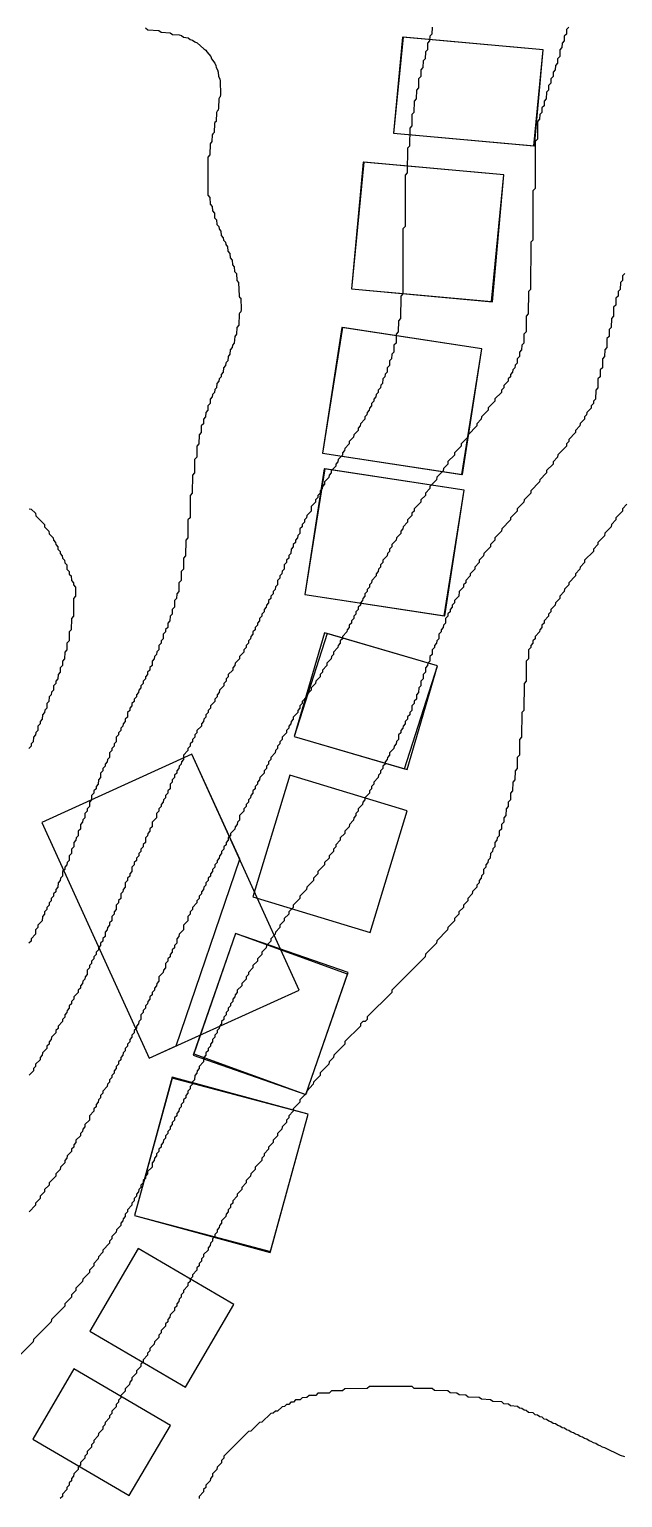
# Model space of a CAD drawing. Header units: millimetres. Extents: x 0 to 600000, y 0 to 540000.
# Drawn here: x 100917 to 167121, y 195234 to 359148 of the extents above; entities that cross this region are included whole.
import ezdxf

# ---------------------------------------------------------------- set-up
doc = ezdxf.new("R2010")
doc.units = ezdxf.units.MM
for name, color, linetype in [('BLDG_BOX_RASTER', 1, 'Continuous'), ('BLDG_FOOTPRINT_RASTER', 12, 'Continuous'), ('CONTOUR_51', 3, 'Continuous'), ('CONTOUR_52', 60, 'Continuous'), ('CONTOUR_53', 50, 'Continuous'), ('CONTOUR_54', 40, 'Continuous'), ('CONTOUR_55', 40, 'Continuous'), ('CONTOUR_56', 30, 'Continuous'), ('CONTOUR_57', 30, 'Continuous')]:
    doc.layers.add(name, color=color, linetype=linetype)

msp = doc.modelspace()

# ---------------------------------------------------------------- linework, layer by layer
at = {"layer": 'BLDG_BOX_RASTER'}
for points in [[(158250, 356859, 53862), (142546, 358295, 52872), (141565, 347574, 52911), (157269, 346138, 53991), (158250, 356859, 53862)], [(136857, 330180, 52727), (152584, 328741, 53743), (153879, 342892, 53750), (138151, 344331, 52759), (136857, 330180, 52727)], [(133640, 311818, 52875), (149254, 309443, 54209), (151391, 323491, 53745), (135777, 325866, 52703), (133640, 311818, 52875)], [(131675, 296048, 53356), (147288, 293673, 54970), (149425, 307721, 54335), (133812, 310096, 52940), (131675, 296048, 53356)], [(130461, 280216, 54085), (143063, 276523, 55181), (146451, 288086, 55085), (133849, 291778, 53782), (130461, 280216, 54085)], [(102302, 270607, 51494), (114268, 244282, 54333), (131023, 251899, 55409), (119057, 278223, 53065), (102302, 270607, 51494)], [(129974, 275891, 54235), (125847, 262291, 54544), (138955, 258313, 55587), (143082, 271913, 55331), (129974, 275891, 54235)], [(123915, 258212, 54591), (119196, 244615, 54852), (131776, 240248, 55999), (136496, 253846, 55643), (123915, 258212, 54591)], [(127790, 222598, 56242), (132013, 238034, 56041), (116869, 242177, 54727), (112646, 226742, 55083), (127790, 222598, 56242)], [(113054, 223049, 55315), (107646, 213819, 55373), (118322, 207563, 56365), (123731, 216794, 56271), (113054, 223049, 55315)], [(116651, 203296, 56448), (105882, 209606, 55471), (101293, 201773, 55545), (112062, 195464, 56471), (116651, 203296, 56448)]]:
    msp.add_polyline3d(points, close=True, dxfattribs=at)
at = {"layer": 'BLDG_FOOTPRINT_RASTER'}
for points in [[(158250, 356859, 53862), (142613, 358289, 52875), (141565, 347574, 52911), (157202, 346144, 53985), (158250, 356859, 53862)], [(153879, 342892, 53750), (138242, 344323, 52764), (136857, 330180, 52727), (152493, 328750, 53737), (153879, 342892, 53750)], [(151391, 323491, 53745), (135868, 325852, 52708), (133640, 311818, 52875), (149163, 309456, 54200), (151391, 323491, 53745)], [(149425, 307721, 54335), (133902, 310083, 52946), (131675, 296048, 53356), (147198, 293687, 54960), (149425, 307721, 54335)], [(146451, 288086, 55085), (134141, 291693, 53814), (130461, 280216, 54085), (142771, 276609, 55158), (146451, 288086, 55085)], [(124388, 266494, 54201), (119057, 278223, 53065), (102302, 270607, 51494), (114268, 244282, 54333), (117308, 245664, 54590), (124388, 266494, 54201)], [(143082, 271913, 55331), (129973, 275889, 54235), (125847, 262291, 54544), (138955, 258316, 55586), (143082, 271913, 55331)], [(136436, 253673, 55647), (123915, 258212, 54591), (119256, 244788, 54850), (131776, 240248, 55999), (136436, 253673, 55647)], [(132013, 238034, 56041), (116836, 242056, 54730), (112646, 226742, 55083), (127823, 222720, 56240), (132013, 238034, 56041)], [(113054, 223049, 55315), (107646, 213819, 55373), (118322, 207563, 56365), (123731, 216794, 56271), (113054, 223049, 55315)], [(105882, 209606, 55471), (101293, 201773, 55545), (112062, 195464, 56471), (116651, 203296, 56448), (105882, 209606, 55471)]]:
    msp.add_polyline3d(points, close=True, dxfattribs=at)
at = {"layer": 'CONTOUR_51'}
msp.add_polyline3d([(100875, 305604, 51000), (101125, 305587, 51000), (101586, 305125, 51000), (101625, 304848, 51000), (102588, 303875, 51000), (102604, 303625, 51000), (103089, 303125, 51000), (103125, 302846, 51000), (103588, 302375, 51000), (103603, 302125, 51000), (103841, 301875, 51000), (103854, 301625, 51000), (104091, 301375, 51000), (104104, 301125, 51000), (104341, 300875, 51000), (104354, 300625, 51000), (104591, 300375, 51000), (104604, 300125, 51000), (104840, 299875, 51000), (104875, 299587, 51000), (105087, 299375, 51000), (105106, 298875, 51000), (105340, 298625, 51000), (105375, 298335, 51000), (105585, 298125, 51000), (105604, 297625, 51000), (105835, 297375, 51000), (105848, 297125, 51000), (106073, 296875, 51000), (106079, 295875, 51000), (105856, 295625, 51000), (105840, 293625, 51000), (105609, 293375, 51000), (105593, 292125, 51000), (105360, 291875, 51000), (105345, 290875, 51000), (105111, 290625, 51000), (105097, 289875, 51000), (104861, 289625, 51000), (104847, 288875, 51000), (104611, 288625, 51000), (104599, 288125, 51000), (104362, 287875, 51000), (104350, 287375, 51000), (104112, 287125, 51000), (104100, 286625, 51000), (103875, 286400, 51000), (103853, 286125, 51000), (103613, 285875, 51000), (103602, 285375, 51000), (103375, 285148, 51000), (103354, 284875, 51000), (103114, 284625, 51000), (103103, 284125, 51000), (102863, 283875, 51000), (102852, 283375, 51000), (102625, 283148, 51000), (102605, 282875, 51000), (102364, 282625, 51000), (102353, 282125, 51000), (102125, 281897, 51000), (102105, 281625, 51000), (101864, 281375, 51000), (101853, 280875, 51000), (101625, 280647, 51000), (101606, 280375, 51000), (101364, 280125, 51000), (101354, 279625, 51000), (101125, 279396, 51000), (101106, 279125, 51000), (100864, 278875, 51000)], dxfattribs=at)
at = {"layer": 'CONTOUR_52'}
msp.add_polyline3d([(113875, 359316, 52000), (114125, 359093, 52000), (115375, 359035, 52000), (115625, 358829, 52000), (116625, 358759, 52000), (116875, 358565, 52000), (117625, 358519, 52000), (117875, 358467, 52000), (118125, 358288, 52000), (118625, 358194, 52000), (118875, 358014, 52000), (119125, 357941, 52000), (119375, 357753, 52000), (119625, 357662, 52000), (120375, 356981, 52000), (120625, 356833, 52000), (120728, 356625, 52000), (121150, 356125, 52000), (121244, 355875, 52000), (121622, 355375, 52000), (121715, 355125, 52000), (121755, 354875, 52000), (121902, 354625, 52000), (121974, 354375, 52000), (122021, 353875, 52000), (122164, 353625, 52000), (122224, 353375, 52000), (122247, 351875, 52000), (122203, 351625, 52000), (122125, 351547, 52000), (122049, 351375, 52000), (122025, 350375, 52000), (121988, 350125, 52000), (121875, 350012, 52000), (121813, 349875, 52000), (121759, 348875, 52000), (121625, 348741, 52000), (121571, 348625, 52000), (121523, 347625, 52000), (121375, 347477, 52000), (121327, 347375, 52000), (121287, 346625, 52000), (121084, 346375, 52000), (121047, 345125, 52000), (120840, 344875, 52000), (120846, 340625, 52000), (121064, 340375, 52000), (121094, 339625, 52000), (121314, 339375, 52000), (121341, 338875, 52000), (121560, 338625, 52000), (121590, 338125, 52000), (121809, 337875, 52000), (121840, 337375, 52000), (122061, 337125, 52000), (122084, 336875, 52000), (122125, 336801, 52000), (122301, 336625, 52000), (122337, 336125, 52000), (122557, 335875, 52000), (122581, 335625, 52000), (122800, 335375, 52000), (122827, 335125, 52000), (123040, 334875, 52000), (123081, 334375, 52000), (123291, 334125, 52000), (123330, 333625, 52000), (123539, 333375, 52000), (123579, 332875, 52000), (123785, 332625, 52000), (123826, 332125, 52000), (124028, 331875, 52000), (124076, 331125, 52000), (124272, 330875, 52000), (124326, 329375, 52000), (124375, 329267, 52000), (124517, 329125, 52000), (124546, 327875, 52000), (124518, 327625, 52000), (124375, 327482, 52000), (124326, 327375, 52000), (124277, 326125, 52000), (124079, 325875, 52000), (124035, 325125, 52000), (123831, 324875, 52000), (123785, 324125, 52000), (123576, 323875, 52000), (123551, 323625, 52000), (123335, 323375, 52000), (123301, 322875, 52000), (123086, 322625, 52000), (123051, 322125, 52000), (122875, 321949, 52000), (122834, 321875, 52000), (122812, 321625, 52000), (122590, 321375, 52000), (122558, 320875, 52000), (122337, 320625, 52000), (122316, 320375, 52000), (122091, 320125, 52000), (122071, 319875, 52000), (121845, 319625, 52000), (121817, 319125, 52000), (121625, 318933, 52000), (121574, 318625, 52000), (121346, 318375, 52000), (121329, 318125, 52000), (121100, 317875, 52000), (121078, 317375, 52000), (120850, 317125, 52000), (120830, 316625, 52000), (120602, 316375, 52000), (120582, 315875, 52000), (120353, 315625, 52000), (120335, 315125, 52000), (120105, 314875, 52000), (120086, 314125, 52000), (119856, 313875, 52000), (119837, 312875, 52000), (119607, 312625, 52000), (119588, 311375, 52000), (119358, 311125, 52000), (119340, 309625, 52000), (119109, 309375, 52000), (119092, 307375, 52000), (118860, 307125, 52000), (118844, 304625, 52000), (118611, 304375, 52000), (118596, 302375, 52000), (118362, 302125, 52000), (118347, 300375, 52000), (118112, 300125, 52000), (118098, 298875, 52000), (117862, 298625, 52000), (117849, 297625, 52000), (117613, 297375, 52000), (117599, 296375, 52000), (117362, 296125, 52000), (117352, 295625, 52000), (117113, 295375, 52000), (117101, 294625, 52000), (116863, 294375, 52000), (116853, 293875, 52000), (116613, 293625, 52000), (116603, 293125, 52000), (116364, 292875, 52000), (116353, 292375, 52000), (116125, 292147, 52000), (116106, 291875, 52000), (115865, 291625, 52000), (115855, 291125, 52000), (115625, 290895, 52000), (115607, 290625, 52000), (115365, 290375, 52000), (115355, 289875, 52000), (115125, 289645, 52000), (115107, 289375, 52000), (114864, 289125, 52000), (114858, 288875, 52000), (114616, 288625, 52000), (114606, 288125, 52000), (114375, 287894, 52000), (114358, 287625, 52000), (114115, 287375, 52000), (114108, 287125, 52000), (113865, 286875, 52000), (113859, 286625, 52000), (113615, 286375, 52000), (113609, 286125, 52000), (113365, 285875, 52000), (113360, 285625, 52000), (113116, 285375, 52000), (113110, 285125, 52000), (112866, 284875, 52000), (112860, 284625, 52000), (112616, 284375, 52000), (112610, 284125, 52000), (112366, 283875, 52000), (112361, 283625, 52000), (112116, 283375, 52000), (112111, 283125, 52000), (111867, 282875, 52000), (111859, 282375, 52000), (111625, 282141, 52000), (111610, 281875, 52000), (111366, 281625, 52000), (111361, 281375, 52000), (111116, 281125, 52000), (111111, 280875, 52000), (110867, 280625, 52000), (110862, 280375, 52000), (110618, 280125, 52000), (110610, 279625, 52000), (110375, 279390, 52000), (110361, 279125, 52000), (110117, 278875, 52000), (110112, 278625, 52000), (109868, 278375, 52000), (109860, 277875, 52000), (109625, 277640, 52000), (109611, 277375, 52000), (109367, 277125, 52000), (109362, 276875, 52000), (109117, 276625, 52000), (109112, 276375, 52000), (108868, 276125, 52000), (108861, 275625, 52000), (108617, 275375, 52000), (108610, 274875, 52000), (108375, 274640, 52000), (108361, 274375, 52000), (108117, 274125, 52000), (108112, 273875, 52000), (107868, 273625, 52000), (107861, 273125, 52000), (107617, 272875, 52000), (107610, 272375, 52000), (107375, 272140, 52000), (107362, 271875, 52000), (107118, 271625, 52000), (107111, 271125, 52000), (106875, 270889, 52000), (106862, 270625, 52000), (106618, 270375, 52000), (106611, 269875, 52000), (106367, 269625, 52000), (106360, 269125, 52000), (106125, 268890, 52000), (106112, 268625, 52000), (105868, 268375, 52000), (105861, 267875, 52000), (105617, 267625, 52000), (105610, 267125, 52000), (105367, 266875, 52000), (105359, 266375, 52000), (105125, 266141, 52000), (105111, 265875, 52000), (104867, 265625, 52000), (104862, 265375, 52000), (104617, 265125, 52000), (104610, 264625, 52000), (104375, 264390, 52000), (104361, 264125, 52000), (104117, 263875, 52000), (104109, 263375, 52000), (103875, 263141, 52000), (103860, 262875, 52000), (103616, 262625, 52000), (103611, 262375, 52000), (103366, 262125, 52000), (103361, 261875, 52000), (103116, 261625, 52000), (103111, 261375, 52000), (102866, 261125, 52000), (102861, 260875, 52000), (102616, 260625, 52000), (102611, 260375, 52000), (102367, 260125, 52000), (102358, 259625, 52000), (101867, 259125, 52000), (101861, 258875, 52000), (101617, 258625, 52000), (101607, 258125, 52000), (101116, 257625, 52000), (101111, 257375, 52000), (100866, 257125, 52000)], dxfattribs=at)
at = {"layer": 'CONTOUR_53'}
msp.add_polyline3d([(145855, 359375, 53000), (145833, 358625, 53000), (145604, 358375, 53000), (145586, 357875, 53000), (145355, 357625, 53000), (145335, 356875, 53000), (145105, 356625, 53000), (145086, 355875, 53000), (144856, 355625, 53000), (144836, 354875, 53000), (144606, 354625, 53000), (144588, 353875, 53000), (144357, 353625, 53000), (144337, 352625, 53000), (144107, 352375, 53000), (144088, 351375, 53000), (143858, 351125, 53000), (143838, 349875, 53000), (143608, 349625, 53000), (143589, 348375, 53000), (143358, 348125, 53000), (143339, 346125, 53000), (143108, 345875, 53000), (143089, 343125, 53000), (142859, 342875, 53000), (142848, 337375, 53000), (142839, 337125, 53000), (142609, 336875, 53000), (142597, 329875, 53000), (142586, 329625, 53000), (142357, 329375, 53000), (142335, 326875, 53000), (142106, 326625, 53000), (142085, 325375, 53000), (141856, 325125, 53000), (141835, 324125, 53000), (141605, 323875, 53000), (141585, 323125, 53000), (141354, 322875, 53000), (141337, 322375, 53000), (141105, 322125, 53000), (141087, 321625, 53000), (140855, 321375, 53000), (140836, 320875, 53000), (140625, 320664, 53000), (140591, 320375, 53000), (140356, 320125, 53000), (140337, 319625, 53000), (140125, 319413, 53000), (140090, 319125, 53000), (139854, 318875, 53000), (139842, 318625, 53000), (139605, 318375, 53000), (139592, 318125, 53000), (139355, 317875, 53000), (139343, 317625, 53000), (139105, 317375, 53000), (139093, 317125, 53000), (138856, 316875, 53000), (138843, 316625, 53000), (138605, 316375, 53000), (138593, 316125, 53000), (138355, 315875, 53000), (138341, 315625, 53000), (137857, 315125, 53000), (137846, 314875, 53000), (137606, 314625, 53000), (137593, 314375, 53000), (137125, 313900, 53000), (137095, 313625, 53000), (136609, 313125, 53000), (136597, 312875, 53000), (136110, 312375, 53000), (136100, 312125, 53000), (135859, 311875, 53000), (135847, 311625, 53000), (135360, 311125, 53000), (135351, 310875, 53000), (135109, 310625, 53000), (135099, 310375, 53000), (134611, 309875, 53000), (134602, 309625, 53000), (134360, 309375, 53000), (134350, 309125, 53000), (133862, 308625, 53000), (133853, 308375, 53000), (133611, 308125, 53000), (133603, 307875, 53000), (133361, 307625, 53000), (133353, 307375, 53000), (133111, 307125, 53000), (133103, 306875, 53000), (132861, 306625, 53000), (132852, 306375, 53000), (132364, 305875, 53000), (132350, 305375, 53000), (131863, 304875, 53000), (131855, 304625, 53000), (131613, 304375, 53000), (131606, 304125, 53000), (131363, 303875, 53000), (131356, 303625, 53000), (131114, 303375, 53000), (131103, 302875, 53000), (130875, 302647, 53000), (130855, 302375, 53000), (130613, 302125, 53000), (130606, 301875, 53000), (130363, 301625, 53000), (130357, 301375, 53000), (130115, 301125, 53000), (130104, 300625, 53000), (129875, 300396, 53000), (129856, 300125, 53000), (129614, 299875, 53000), (129607, 299625, 53000), (129365, 299375, 53000), (129355, 298875, 53000), (129125, 298645, 53000), (129106, 298375, 53000), (128864, 298125, 53000), (128858, 297875, 53000), (128615, 297625, 53000), (128605, 297125, 53000), (128375, 296895, 53000), (128357, 296625, 53000), (128114, 296375, 53000), (128107, 296125, 53000), (127864, 295875, 53000), (127858, 295625, 53000), (127614, 295375, 53000), (127608, 295125, 53000), (127365, 294875, 53000), (127358, 294625, 53000), (127115, 294375, 53000), (127108, 294125, 53000), (126865, 293875, 53000), (126859, 293625, 53000), (126615, 293375, 53000), (126609, 293125, 53000), (126365, 292875, 53000), (126359, 292625, 53000), (126115, 292375, 53000), (126109, 292125, 53000), (125865, 291875, 53000), (125859, 291625, 53000), (125615, 291375, 53000), (125609, 291125, 53000), (125365, 290875, 53000), (125359, 290625, 53000), (125115, 290375, 53000), (125109, 290125, 53000), (124865, 289875, 53000), (124858, 289625, 53000), (124375, 289138, 53000), (124359, 288875, 53000), (123867, 288375, 53000), (123861, 288125, 53000), (123616, 287875, 53000), (123610, 287625, 53000), (123117, 287125, 53000), (123112, 286875, 53000), (122867, 286625, 53000), (122861, 286375, 53000), (122616, 286125, 53000), (122610, 285875, 53000), (122117, 285375, 53000), (122112, 285125, 53000), (121867, 284875, 53000), (121862, 284625, 53000), (121617, 284375, 53000), (121611, 284125, 53000), (121118, 283625, 53000), (121113, 283375, 53000), (120867, 283125, 53000), (120862, 282875, 53000), (120617, 282625, 53000), (120612, 282375, 53000), (120367, 282125, 53000), (120362, 281875, 53000), (120117, 281625, 53000), (120111, 281375, 53000), (119618, 280875, 53000), (119613, 280625, 53000), (119368, 280375, 53000), (119363, 280125, 53000), (119117, 279875, 53000), (119113, 279625, 53000), (118867, 279375, 53000), (118863, 279125, 53000), (118617, 278875, 53000), (118612, 278625, 53000), (118119, 278125, 53000), (118112, 277625, 53000), (117875, 277388, 53000), (117863, 277125, 53000), (117617, 276875, 53000), (117613, 276625, 53000), (117368, 276375, 53000), (117363, 276125, 53000), (117118, 275875, 53000), (117113, 275625, 53000), (116868, 275375, 53000), (116864, 275125, 53000), (116618, 274875, 53000), (116612, 274375, 53000), (116375, 274138, 53000), (116363, 273875, 53000), (116117, 273625, 53000), (116113, 273375, 53000), (115868, 273125, 53000), (115863, 272875, 53000), (115618, 272625, 53000), (115613, 272375, 53000), (115368, 272125, 53000), (115364, 271875, 53000), (115118, 271625, 53000), (115111, 271125, 53000), (114619, 270625, 53000), (114612, 270125, 53000), (114375, 269888, 53000), (114363, 269625, 53000), (114118, 269375, 53000), (114114, 269125, 53000), (113869, 268875, 53000), (113862, 268375, 53000), (113625, 268138, 53000), (113613, 267875, 53000), (113368, 267625, 53000), (113363, 267375, 53000), (113118, 267125, 53000), (113114, 266875, 53000), (112868, 266625, 53000), (112864, 266375, 53000), (112618, 266125, 53000), (112614, 265875, 53000), (112369, 265625, 53000), (112363, 265125, 53000), (112125, 264887, 53000), (112114, 264625, 53000), (111868, 264375, 53000), (111864, 264125, 53000), (111619, 263875, 53000), (111613, 263375, 53000), (111375, 263137, 53000), (111364, 262875, 53000), (111119, 262625, 53000), (111113, 262125, 53000), (110875, 261887, 53000), (110864, 261625, 53000), (110619, 261375, 53000), (110613, 260875, 53000), (110375, 260637, 53000), (110364, 260375, 53000), (110119, 260125, 53000), (110112, 259625, 53000), (109875, 259388, 53000), (109863, 259125, 53000), (109618, 258875, 53000), (109614, 258625, 53000), (109369, 258375, 53000), (109362, 257875, 53000), (109125, 257638, 53000), (109113, 257375, 53000), (108868, 257125, 53000), (108863, 256875, 53000), (108618, 256625, 53000), (108613, 256375, 53000), (108368, 256125, 53000), (108363, 255875, 53000), (108118, 255625, 53000), (108114, 255375, 53000), (107868, 255125, 53000), (107864, 254875, 53000), (107618, 254625, 53000), (107614, 254375, 53000), (107369, 254125, 53000), (107362, 253625, 53000), (107125, 253388, 53000), (107113, 253125, 53000), (106867, 252875, 53000), (106863, 252625, 53000), (106617, 252375, 53000), (106612, 252125, 53000), (106367, 251875, 53000), (106362, 251625, 53000), (105868, 251125, 53000), (105863, 250875, 53000), (105618, 250625, 53000), (105613, 250375, 53000), (105368, 250125, 53000), (105363, 249875, 53000), (105117, 249625, 53000), (105113, 249375, 53000), (104867, 249125, 53000), (104862, 248875, 53000), (104617, 248625, 53000), (104611, 248375, 53000), (104125, 247886, 53000), (104113, 247625, 53000), (103867, 247375, 53000), (103861, 247125, 53000), (103368, 246625, 53000), (103363, 246375, 53000), (103117, 246125, 53000), (103112, 245875, 53000), (102867, 245625, 53000), (102861, 245375, 53000), (102367, 244875, 53000), (102362, 244625, 53000), (102117, 244375, 53000), (102111, 244125, 53000), (101617, 243625, 53000), (101612, 243375, 53000), (101367, 243125, 53000), (101361, 242875, 53000), (100875, 242386, 53000)], dxfattribs=at)
at = {"layer": 'CONTOUR_54'}
msp.add_polyline3d([(161104, 359375, 54000), (160863, 359125, 54000), (160853, 358625, 54000), (160613, 358375, 54000), (160603, 357875, 54000), (160363, 357625, 54000), (160353, 357125, 54000), (160114, 356875, 54000), (160101, 356125, 54000), (159862, 355875, 54000), (159852, 355375, 54000), (159613, 355125, 54000), (159602, 354625, 54000), (159363, 354375, 54000), (159352, 353875, 54000), (159113, 353625, 54000), (159103, 353125, 54000), (158863, 352875, 54000), (158853, 352375, 54000), (158614, 352125, 54000), (158602, 351375, 54000), (158363, 351125, 54000), (158353, 350625, 54000), (158114, 350375, 54000), (158104, 349875, 54000), (157864, 349625, 54000), (157856, 349125, 54000), (157616, 348875, 54000), (157603, 346875, 54000), (157365, 346625, 54000), (157350, 341375, 54000), (157114, 341125, 54000), (157099, 335625, 54000), (156863, 335375, 54000), (156847, 330125, 54000), (156612, 329875, 54000), (156596, 327375, 54000), (156361, 327125, 54000), (156344, 325375, 54000), (156110, 325125, 54000), (156092, 324125, 54000), (155859, 323875, 54000), (155845, 323375, 54000), (155609, 323125, 54000), (155595, 322625, 54000), (155359, 322375, 54000), (155343, 321875, 54000), (155125, 321657, 54000), (155096, 321375, 54000), (154858, 321125, 54000), (154847, 320875, 54000), (154608, 320625, 54000), (154597, 320375, 54000), (154357, 320125, 54000), (154346, 319875, 54000), (153859, 319375, 54000), (153849, 319125, 54000), (153608, 318875, 54000), (153596, 318625, 54000), (152875, 317895, 54000), (152850, 317625, 54000), (152125, 316893, 54000), (152101, 316625, 54000), (151362, 315875, 54000), (151353, 315625, 54000), (150862, 315125, 54000), (150852, 314875, 54000), (149875, 313891, 54000), (149855, 313625, 54000), (149114, 312875, 54000), (149105, 312625, 54000), (148375, 311890, 54000), (148356, 311625, 54000), (147625, 310889, 54000), (147607, 310625, 54000), (147114, 310125, 54000), (147106, 309875, 54000), (146375, 309139, 54000), (146357, 308875, 54000), (145615, 308125, 54000), (145608, 307875, 54000), (145115, 307375, 54000), (145108, 307125, 54000), (144615, 306625, 54000), (144608, 306375, 54000), (143866, 305625, 54000), (143860, 305375, 54000), (143615, 305125, 54000), (143608, 304875, 54000), (143125, 304389, 54000), (143108, 304125, 54000), (142616, 303625, 54000), (142610, 303375, 54000), (142365, 303125, 54000), (142358, 302875, 54000), (141875, 302388, 54000), (141859, 302125, 54000), (141366, 301625, 54000), (141360, 301375, 54000), (141116, 301125, 54000), (141110, 300875, 54000), (140865, 300625, 54000), (140858, 300375, 54000), (140366, 299875, 54000), (140360, 299625, 54000), (140116, 299375, 54000), (140110, 299125, 54000), (139865, 298875, 54000), (139859, 298625, 54000), (139615, 298375, 54000), (139608, 298125, 54000), (139116, 297625, 54000), (139111, 297375, 54000), (138866, 297125, 54000), (138860, 296875, 54000), (138616, 296625, 54000), (138610, 296375, 54000), (138366, 296125, 54000), (138360, 295875, 54000), (138116, 295625, 54000), (138110, 295375, 54000), (137866, 295125, 54000), (137860, 294875, 54000), (137616, 294625, 54000), (137610, 294375, 54000), (137366, 294125, 54000), (137360, 293875, 54000), (137116, 293625, 54000), (137110, 293375, 54000), (136865, 293125, 54000), (136860, 292875, 54000), (136615, 292625, 54000), (136609, 292375, 54000), (136365, 292125, 54000), (136358, 291875, 54000), (135866, 291375, 54000), (135860, 291125, 54000), (135616, 290875, 54000), (135610, 290625, 54000), (135365, 290375, 54000), (135358, 290125, 54000), (134866, 289625, 54000), (134860, 289375, 54000), (134615, 289125, 54000), (134609, 288875, 54000), (134116, 288375, 54000), (134110, 288125, 54000), (133616, 287625, 54000), (133611, 287375, 54000), (133366, 287125, 54000), (133359, 286875, 54000), (132875, 286387, 54000), (132860, 286125, 54000), (132366, 285625, 54000), (132360, 285375, 54000), (131867, 284875, 54000), (131861, 284625, 54000), (131367, 284125, 54000), (131362, 283875, 54000), (131117, 283625, 54000), (131111, 283375, 54000), (130866, 283125, 54000), (130860, 282875, 54000), (130367, 282375, 54000), (130362, 282125, 54000), (130117, 281875, 54000), (130111, 281625, 54000), (129866, 281375, 54000), (129861, 281125, 54000), (129616, 280875, 54000), (129610, 280625, 54000), (129117, 280125, 54000), (129112, 279875, 54000), (128867, 279625, 54000), (128861, 279375, 54000), (128616, 279125, 54000), (128611, 278875, 54000), (128366, 278625, 54000), (128360, 278375, 54000), (127867, 277875, 54000), (127862, 277625, 54000), (127617, 277375, 54000), (127611, 277125, 54000), (127366, 276875, 54000), (127361, 276625, 54000), (127116, 276375, 54000), (127110, 276125, 54000), (126617, 275625, 54000), (126612, 275375, 54000), (126367, 275125, 54000), (126362, 274875, 54000), (126117, 274625, 54000), (126112, 274375, 54000), (125867, 274125, 54000), (125861, 273875, 54000), (125617, 273625, 54000), (125611, 273375, 54000), (125367, 273125, 54000), (125361, 272875, 54000), (125116, 272625, 54000), (125111, 272375, 54000), (124866, 272125, 54000), (124860, 271875, 54000), (124368, 271375, 54000), (124360, 270875, 54000), (124125, 270640, 54000), (124111, 270375, 54000), (123866, 270125, 54000), (123860, 269875, 54000), (123367, 269375, 54000), (123362, 269125, 54000), (123117, 268875, 54000), (123112, 268625, 54000), (122867, 268375, 54000), (122862, 268125, 54000), (122617, 267875, 54000), (122612, 267625, 54000), (122367, 267375, 54000), (122362, 267125, 54000), (122117, 266875, 54000), (122112, 266625, 54000), (121867, 266375, 54000), (121862, 266125, 54000), (121617, 265875, 54000), (121612, 265625, 54000), (121367, 265375, 54000), (121362, 265125, 54000), (121117, 264875, 54000), (121112, 264625, 54000), (120867, 264375, 54000), (120862, 264125, 54000), (120617, 263875, 54000), (120612, 263625, 54000), (120367, 263375, 54000), (120362, 263125, 54000), (120117, 262875, 54000), (120112, 262625, 54000), (119867, 262375, 54000), (119862, 262125, 54000), (119617, 261875, 54000), (119611, 261625, 54000), (119118, 261125, 54000), (119113, 260875, 54000), (118875, 260637, 54000), (118863, 260375, 54000), (118618, 260125, 54000), (118610, 259625, 54000), (118118, 259125, 54000), (118110, 258625, 54000), (117625, 258136, 54000), (117614, 257875, 54000), (117368, 257625, 54000), (117362, 257125, 54000), (117125, 256888, 54000), (117112, 256625, 54000), (116867, 256375, 54000), (116863, 256125, 54000), (116617, 255875, 54000), (116613, 255625, 54000), (116368, 255375, 54000), (116363, 255125, 54000), (116118, 254875, 54000), (116111, 254375, 54000), (115867, 254125, 54000), (115861, 253875, 54000), (115369, 253375, 54000), (115362, 252875, 54000), (115125, 252638, 54000), (115113, 252375, 54000), (114867, 252125, 54000), (114863, 251875, 54000), (114617, 251625, 54000), (114613, 251375, 54000), (114367, 251125, 54000), (114363, 250875, 54000), (114118, 250625, 54000), (114113, 250375, 54000), (113868, 250125, 54000), (113863, 249875, 54000), (113618, 249625, 54000), (113613, 249375, 54000), (113368, 249125, 54000), (113361, 248625, 54000), (113117, 248375, 54000), (113112, 248125, 54000), (112867, 247875, 54000), (112862, 247625, 54000), (112617, 247375, 54000), (112612, 247125, 54000), (112367, 246875, 54000), (112362, 246625, 54000), (112117, 246375, 54000), (112113, 246125, 54000), (111867, 245875, 54000), (111862, 245625, 54000), (111617, 245375, 54000), (111612, 245125, 54000), (111367, 244875, 54000), (111362, 244625, 54000), (111117, 244375, 54000), (111112, 244125, 54000), (110867, 243875, 54000), (110862, 243625, 54000), (110617, 243375, 54000), (110612, 243125, 54000), (110367, 242875, 54000), (110362, 242625, 54000), (110117, 242375, 54000), (110112, 242125, 54000), (109867, 241875, 54000), (109862, 241625, 54000), (109617, 241375, 54000), (109611, 241125, 54000), (109117, 240625, 54000), (109113, 240375, 54000), (108867, 240125, 54000), (108862, 239875, 54000), (108617, 239625, 54000), (108612, 239375, 54000), (108367, 239125, 54000), (108362, 238875, 54000), (108116, 238625, 54000), (108111, 238375, 54000), (107618, 237875, 54000), (107609, 237375, 54000), (107117, 236875, 54000), (107112, 236625, 54000), (106867, 236375, 54000), (106861, 236125, 54000), (106616, 235875, 54000), (106610, 235625, 54000), (106117, 235125, 54000), (106112, 234875, 54000), (105867, 234625, 54000), (105861, 234375, 54000), (105616, 234125, 54000), (105610, 233875, 54000), (105117, 233375, 54000), (105111, 233125, 54000), (104866, 232875, 54000), (104859, 232625, 54000), (104375, 232137, 54000), (104360, 231875, 54000), (103866, 231375, 54000), (103860, 231125, 54000), (103117, 230375, 54000), (103110, 230125, 54000), (102616, 229625, 54000), (102610, 229375, 54000), (102116, 228875, 54000), (102110, 228625, 54000), (101616, 228125, 54000), (101609, 227875, 54000), (100875, 227137, 54000)], dxfattribs=at)
at = {"layer": 'CONTOUR_55'}
msp.add_polyline3d([(167356, 331875, 55000), (167116, 331625, 55000), (167108, 331125, 55000), (166866, 330875, 55000), (166857, 330125, 55000), (166616, 329875, 55000), (166609, 329375, 55000), (166367, 329125, 55000), (166359, 328375, 55000), (166117, 328125, 55000), (166108, 327125, 55000), (165867, 326875, 55000), (165858, 325875, 55000), (165617, 325625, 55000), (165608, 324875, 55000), (165367, 324625, 55000), (165358, 323625, 55000), (165117, 323375, 55000), (165108, 322625, 55000), (164867, 322375, 55000), (164857, 321375, 55000), (164616, 321125, 55000), (164607, 320375, 55000), (164366, 320125, 55000), (164356, 319125, 55000), (164115, 318875, 55000), (164102, 317875, 55000), (163862, 317625, 55000), (163854, 317375, 55000), (163612, 317125, 55000), (163604, 316875, 55000), (163114, 316375, 55000), (163107, 316125, 55000), (162863, 315875, 55000), (162855, 315625, 55000), (162375, 315140, 55000), (162356, 314875, 55000), (161864, 314375, 55000), (161857, 314125, 55000), (161115, 313375, 55000), (161109, 313125, 55000), (160864, 312875, 55000), (160856, 312625, 55000), (159875, 311638, 55000), (159859, 311375, 55000), (159365, 310875, 55000), (159358, 310625, 55000), (158625, 309888, 55000), (158608, 309625, 55000), (157865, 308875, 55000), (157858, 308625, 55000), (156875, 307637, 55000), (156859, 307375, 55000), (156116, 306625, 55000), (156109, 306375, 55000), (155366, 305625, 55000), (155359, 305375, 55000), (154616, 304625, 55000), (154609, 304375, 55000), (153625, 303387, 55000), (153610, 303125, 55000), (152866, 302375, 55000), (152860, 302125, 55000), (152366, 301625, 55000), (152359, 301375, 55000), (151617, 300625, 55000), (151610, 300375, 55000), (151125, 299887, 55000), (151110, 299625, 55000), (150616, 299125, 55000), (150610, 298875, 55000), (150117, 298375, 55000), (150111, 298125, 55000), (149617, 297625, 55000), (149612, 297375, 55000), (149366, 297125, 55000), (149360, 296875, 55000), (148868, 296375, 55000), (148859, 295875, 55000), (148367, 295375, 55000), (148362, 295125, 55000), (148117, 294875, 55000), (148111, 294625, 55000), (147867, 294375, 55000), (147861, 294125, 55000), (147625, 293889, 55000), (147612, 293625, 55000), (147367, 293375, 55000), (147359, 292875, 55000), (147125, 292641, 55000), (147110, 292375, 55000), (146866, 292125, 55000), (146861, 291875, 55000), (146617, 291625, 55000), (146609, 291125, 55000), (146375, 290891, 55000), (146360, 290625, 55000), (146116, 290375, 55000), (146111, 290125, 55000), (145867, 289875, 55000), (145859, 289375, 55000), (145616, 289125, 55000), (145608, 288625, 55000), (145375, 288392, 55000), (145360, 288125, 55000), (145117, 287875, 55000), (145109, 287375, 55000), (144866, 287125, 55000), (144858, 286625, 55000), (144616, 286375, 55000), (144607, 285875, 55000), (144366, 285625, 55000), (144357, 285125, 55000), (144115, 284875, 55000), (144106, 284375, 55000), (143875, 284144, 55000), (143857, 283875, 55000), (143615, 283625, 55000), (143605, 283125, 55000), (143363, 282875, 55000), (143356, 282625, 55000), (143125, 282394, 55000), (143107, 282125, 55000), (142864, 281875, 55000), (142857, 281625, 55000), (142614, 281375, 55000), (142607, 281125, 55000), (142364, 280875, 55000), (142358, 280625, 55000), (142115, 280375, 55000), (142104, 279875, 55000), (141875, 279646, 55000), (141855, 279375, 55000), (141613, 279125, 55000), (141604, 278875, 55000), (141114, 278375, 55000), (141107, 278125, 55000), (140864, 277875, 55000), (140857, 277625, 55000), (140614, 277375, 55000), (140607, 277125, 55000), (140363, 276875, 55000), (140356, 276625, 55000), (140113, 276375, 55000), (140106, 276125, 55000), (139863, 275875, 55000), (139854, 275625, 55000), (139364, 275125, 55000), (139357, 274875, 55000), (139113, 274625, 55000), (139106, 274375, 55000), (138863, 274125, 55000), (138855, 273875, 55000), (138364, 273375, 55000), (138357, 273125, 55000), (138113, 272875, 55000), (138105, 272625, 55000), (137614, 272125, 55000), (137607, 271875, 55000), (137364, 271625, 55000), (137356, 271375, 55000), (137113, 271125, 55000), (137104, 270875, 55000), (136625, 270391, 55000), (136605, 270125, 55000), (136114, 269625, 55000), (136106, 269375, 55000), (135614, 268875, 55000), (135606, 268625, 55000), (135114, 268125, 55000), (135107, 267875, 55000), (134863, 267625, 55000), (134855, 267375, 55000), (134375, 266891, 55000), (134356, 266625, 55000), (133864, 266125, 55000), (133856, 265875, 55000), (133115, 265125, 55000), (133107, 264875, 55000), (132614, 264375, 55000), (132606, 264125, 55000), (131875, 263389, 55000), (131857, 263125, 55000), (131115, 262375, 55000), (131108, 262125, 55000), (130366, 261375, 55000), (130359, 261125, 55000), (129875, 260638, 55000), (129859, 260375, 55000), (129366, 259875, 55000), (129359, 259625, 55000), (128866, 259125, 55000), (128859, 258875, 55000), (128366, 258375, 55000), (128359, 258125, 55000), (127866, 257625, 55000), (127859, 257375, 55000), (127366, 256875, 55000), (127360, 256625, 55000), (126866, 256125, 55000), (126860, 255875, 55000), (126366, 255375, 55000), (126360, 255125, 55000), (125866, 254625, 55000), (125860, 254375, 55000), (125367, 253875, 55000), (125362, 253625, 55000), (125116, 253375, 55000), (125110, 253125, 55000), (124625, 252637, 55000), (124611, 252375, 55000), (124117, 251875, 55000), (124112, 251625, 55000), (123867, 251375, 55000), (123862, 251125, 55000), (123617, 250875, 55000), (123612, 250625, 55000), (123367, 250375, 55000), (123362, 250125, 55000), (123117, 249875, 55000), (123112, 249625, 55000), (122867, 249375, 55000), (122862, 249125, 55000), (122617, 248875, 55000), (122612, 248625, 55000), (122367, 248375, 55000), (122362, 248125, 55000), (122117, 247875, 55000), (122112, 247625, 55000), (121867, 247375, 55000), (121862, 247125, 55000), (121617, 246875, 55000), (121612, 246625, 55000), (121367, 246375, 55000), (121362, 246125, 55000), (121117, 245875, 55000), (121112, 245625, 55000), (120867, 245375, 55000), (120862, 245125, 55000), (120625, 244888, 55000), (120612, 244625, 55000), (120367, 244375, 55000), (120359, 243875, 55000), (119867, 243375, 55000), (119862, 243125, 55000), (119625, 242888, 55000), (119612, 242625, 55000), (119368, 242375, 55000), (119360, 241875, 55000), (119125, 241640, 55000), (119111, 241375, 55000), (118866, 241125, 55000), (118861, 240875, 55000), (118617, 240625, 55000), (118611, 240375, 55000), (118367, 240125, 55000), (118361, 239875, 55000), (118117, 239625, 55000), (118111, 239375, 55000), (117867, 239125, 55000), (117861, 238875, 55000), (117617, 238625, 55000), (117611, 238375, 55000), (117367, 238125, 55000), (117361, 237875, 55000), (117117, 237625, 55000), (117111, 237375, 55000), (116867, 237125, 55000), (116861, 236875, 55000), (116617, 236625, 55000), (116611, 236375, 55000), (116367, 236125, 55000), (116361, 235875, 55000), (116117, 235625, 55000), (116111, 235375, 55000), (115867, 235125, 55000), (115861, 234875, 55000), (115617, 234625, 55000), (115611, 234375, 55000), (115367, 234125, 55000), (115361, 233875, 55000), (115117, 233625, 55000), (115111, 233375, 55000), (114867, 233125, 55000), (114861, 232875, 55000), (114617, 232625, 55000), (114608, 232125, 55000), (114117, 231625, 55000), (114111, 231375, 55000), (113866, 231125, 55000), (113861, 230875, 55000), (113616, 230625, 55000), (113611, 230375, 55000), (113366, 230125, 55000), (113361, 229875, 55000), (113116, 229625, 55000), (113110, 229375, 55000), (112866, 229125, 55000), (112860, 228875, 55000), (112616, 228625, 55000), (112610, 228375, 55000), (112365, 228125, 55000), (112359, 227875, 55000), (111866, 227375, 55000), (111861, 227125, 55000), (111616, 226875, 55000), (111610, 226625, 55000), (111365, 226375, 55000), (111359, 226125, 55000), (111115, 225875, 55000), (111108, 225625, 55000), (110625, 225138, 55000), (110609, 224875, 55000), (110116, 224375, 55000), (110110, 224125, 55000), (109865, 223875, 55000), (109857, 223625, 55000), (109116, 222875, 55000), (109109, 222625, 55000), (108616, 222125, 55000), (108609, 221875, 55000), (108115, 221375, 55000), (108108, 221125, 55000), (107615, 220625, 55000), (107608, 220375, 55000), (106875, 219638, 55000), (106858, 219375, 55000), (106115, 218625, 55000), (106108, 218375, 55000), (105615, 217875, 55000), (105607, 217625, 55000), (104865, 216875, 55000), (104857, 216625, 55000), (103375, 215138, 55000), (103357, 214875, 55000), (101375, 212888, 55000), (101356, 212625, 55000), (90625, 201889, 55000)], dxfattribs=at)
at = {"layer": 'CONTOUR_56'}
msp.add_polyline3d([(167609, 306125, 56000), (167115, 305625, 56000), (167108, 305375, 56000), (166366, 304625, 56000), (166359, 304375, 56000), (165865, 303875, 56000), (165858, 303625, 56000), (165125, 302888, 56000), (165109, 302625, 56000), (164366, 301875, 56000), (164359, 301625, 56000), (163865, 301125, 56000), (163858, 300875, 56000), (162866, 299875, 56000), (162860, 299625, 56000), (162366, 299125, 56000), (162359, 298875, 56000), (161866, 298375, 56000), (161859, 298125, 56000), (161116, 297375, 56000), (161110, 297125, 56000), (160625, 296637, 56000), (160609, 296375, 56000), (160116, 295875, 56000), (160110, 295625, 56000), (159616, 295125, 56000), (159610, 294875, 56000), (159117, 294375, 56000), (159111, 294125, 56000), (158866, 293875, 56000), (158859, 293625, 56000), (158367, 293125, 56000), (158361, 292875, 56000), (158116, 292625, 56000), (158111, 292375, 56000), (157866, 292125, 56000), (157860, 291875, 56000), (157367, 291375, 56000), (157362, 291125, 56000), (157117, 290875, 56000), (157112, 290625, 56000), (156867, 290375, 56000), (156863, 290125, 56000), (156619, 289875, 56000), (156610, 288875, 56000), (156368, 288625, 56000), (156357, 286375, 56000), (156117, 286125, 56000), (156104, 283125, 56000), (155865, 282875, 56000), (155851, 280125, 56000), (155614, 279875, 56000), (155600, 278125, 56000), (155363, 277875, 56000), (155349, 276625, 56000), (155112, 276375, 56000), (155098, 275375, 56000), (154862, 275125, 56000), (154847, 274125, 56000), (154611, 273875, 56000), (154597, 273125, 56000), (154360, 272875, 56000), (154348, 272375, 56000), (154111, 272125, 56000), (154096, 271375, 56000), (153860, 271125, 56000), (153846, 270625, 56000), (153610, 270375, 56000), (153596, 269875, 56000), (153360, 269625, 56000), (153345, 269125, 56000), (153125, 268905, 56000), (153098, 268625, 56000), (152860, 268375, 56000), (152845, 267875, 56000), (152625, 267655, 56000), (152598, 267375, 56000), (152360, 267125, 56000), (152344, 266625, 56000), (152125, 266406, 56000), (152096, 266125, 56000), (151858, 265875, 56000), (151848, 265625, 56000), (151609, 265375, 56000), (151593, 264875, 56000), (151375, 264657, 56000), (151344, 264375, 56000), (151106, 264125, 56000), (151094, 263875, 56000), (150855, 263625, 56000), (150842, 263375, 56000), (150375, 262901, 56000), (150344, 262625, 56000), (149857, 262125, 56000), (149845, 261875, 56000), (149358, 261375, 56000), (149345, 261125, 56000), (148858, 260625, 56000), (148845, 260375, 56000), (148357, 259875, 56000), (148344, 259625, 56000), (147608, 258875, 56000), (147594, 258625, 56000), (146375, 257396, 56000), (146346, 257125, 56000), (145125, 255896, 56000), (145096, 255625, 56000), (141375, 251893, 56000), (141349, 251625, 56000), (138625, 248893, 56000), (138596, 248625, 56000), (138375, 248404, 56000), (138125, 248389, 56000), (137875, 248141, 56000), (137852, 247875, 56000), (136125, 246141, 56000), (136103, 245875, 56000), (134875, 244640, 56000), (134855, 244375, 56000), (134363, 243875, 56000), (134353, 243625, 56000), (133375, 242641, 56000), (133354, 242375, 56000), (132613, 241625, 56000), (132605, 241375, 56000), (131864, 240625, 56000), (131855, 240375, 56000), (131114, 239625, 56000), (131105, 239375, 56000), (130364, 238625, 56000), (130357, 238375, 56000), (129865, 237875, 56000), (129858, 237625, 56000), (129613, 237375, 56000), (129605, 237125, 56000), (129125, 236641, 56000), (129106, 236375, 56000), (128614, 235875, 56000), (128606, 235625, 56000), (128114, 235125, 56000), (128106, 234875, 56000), (127614, 234375, 56000), (127607, 234125, 56000), (127115, 233625, 56000), (127108, 233375, 56000), (126864, 233125, 56000), (126855, 232875, 56000), (126115, 232125, 56000), (126107, 231875, 56000), (125615, 231375, 56000), (125608, 231125, 56000), (125115, 230625, 56000), (125108, 230375, 56000), (124615, 229875, 56000), (124608, 229625, 56000), (124115, 229125, 56000), (124109, 228875, 56000), (123616, 228375, 56000), (123610, 228125, 56000), (123366, 227875, 56000), (123360, 227625, 56000), (123115, 227375, 56000), (123109, 227125, 56000), (122865, 226875, 56000), (122858, 226625, 56000), (122366, 226125, 56000), (122360, 225875, 56000), (122116, 225625, 56000), (122110, 225375, 56000), (121865, 225125, 56000), (121859, 224875, 56000), (121615, 224625, 56000), (121609, 224375, 56000), (121365, 224125, 56000), (121359, 223875, 56000), (121115, 223625, 56000), (121108, 223375, 56000), (120864, 223125, 56000), (120857, 222875, 56000), (120366, 222375, 56000), (120359, 222125, 56000), (120115, 221875, 56000), (120109, 221625, 56000), (119865, 221375, 56000), (119858, 221125, 56000), (119614, 220875, 56000), (119607, 220625, 56000), (119115, 220125, 56000), (119109, 219875, 56000), (118865, 219625, 56000), (118859, 219375, 56000), (118614, 219125, 56000), (118607, 218875, 56000), (118115, 218375, 56000), (118109, 218125, 56000), (117865, 217875, 56000), (117859, 217625, 56000), (117615, 217375, 56000), (117608, 217125, 56000), (117364, 216875, 56000), (117358, 216625, 56000), (117114, 216375, 56000), (117106, 216125, 56000), (116615, 215625, 56000), (116608, 215375, 56000), (116364, 215125, 56000), (116358, 214875, 56000), (116114, 214625, 56000), (116106, 214375, 56000), (115615, 213875, 56000), (115608, 213625, 56000), (115364, 213375, 56000), (115356, 213125, 56000), (114864, 212625, 56000), (114857, 212375, 56000), (114365, 211875, 56000), (114358, 211625, 56000), (114114, 211375, 56000), (114106, 211125, 56000), (113614, 210625, 56000), (113607, 210375, 56000), (113363, 210125, 56000), (113355, 209875, 56000), (112864, 209375, 56000), (112856, 209125, 56000), (112364, 208625, 56000), (112357, 208375, 56000), (112113, 208125, 56000), (112105, 207875, 56000), (111625, 207391, 56000), (111606, 207125, 56000), (111114, 206625, 56000), (111107, 206375, 56000), (110863, 206125, 56000), (110856, 205875, 56000), (110613, 205625, 56000), (110604, 205375, 56000), (110113, 204875, 56000), (110106, 204625, 56000), (109862, 204375, 56000), (109854, 204125, 56000), (109363, 203625, 56000), (109355, 203375, 56000), (109112, 203125, 56000), (109103, 202875, 56000), (108625, 202392, 56000), (108604, 202125, 56000), (108113, 201625, 56000), (108105, 201375, 56000), (107862, 201125, 56000), (107853, 200875, 56000), (107363, 200375, 56000), (107355, 200125, 56000), (107112, 199875, 56000), (107102, 199625, 56000), (106625, 199143, 56000), (106604, 198875, 56000), (106361, 198625, 56000), (106352, 198375, 56000), (105863, 197875, 56000), (105855, 197625, 56000), (105612, 197375, 56000), (105604, 197125, 56000), (105361, 196875, 56000), (105353, 196625, 56000), (105111, 196375, 56000), (105101, 196125, 56000), (104612, 195625, 56000), (104604, 195375, 56000), (104361, 195125, 56000)], dxfattribs=at)
at = {"layer": 'CONTOUR_57'}
msp.add_polyline3d([(167375, 199788, 57000), (166875, 199921, 57000), (165125, 200777, 57000), (164875, 200868, 57000), (164625, 201020, 57000), (164375, 201107, 57000), (164125, 201264, 57000), (163875, 201346, 57000), (163625, 201508, 57000), (163375, 201586, 57000), (163125, 201752, 57000), (162875, 201827, 57000), (162625, 201997, 57000), (162375, 202069, 57000), (162125, 202241, 57000), (161875, 202310, 57000), (161625, 202486, 57000), (161375, 202552, 57000), (161125, 202731, 57000), (160875, 202794, 57000), (160625, 202977, 57000), (160375, 203037, 57000), (160125, 203222, 57000), (159875, 203279, 57000), (159625, 203467, 57000), (159375, 203522, 57000), (159125, 203713, 57000), (158875, 203765, 57000), (158625, 203958, 57000), (158375, 204007, 57000), (158125, 204204, 57000), (157875, 204249, 57000), (157625, 204448, 57000), (157375, 204489, 57000), (157125, 204688, 57000), (156625, 204747, 57000), (156375, 204944, 57000), (156125, 204982, 57000), (155875, 205186, 57000), (155625, 205219, 57000), (155375, 205425, 57000), (154625, 205477, 57000), (154375, 205676, 57000), (153875, 205716, 57000), (153625, 205920, 57000), (152625, 205967, 57000), (152375, 206168, 57000), (151375, 206211, 57000), (151125, 206416, 57000), (149875, 206459, 57000), (149625, 206665, 57000), (148875, 206700, 57000), (148625, 206911, 57000), (147875, 206942, 57000), (147625, 207156, 57000), (146125, 207188, 57000), (145875, 207404, 57000), (143875, 207431, 57000), (143625, 207650, 57000), (138875, 207645, 57000), (138625, 207417, 57000), (136125, 207392, 57000), (135875, 207160, 57000), (134625, 207141, 57000), (134375, 206908, 57000), (133125, 206889, 57000), (132875, 206653, 57000), (132125, 206638, 57000), (131875, 206401, 57000), (131375, 206388, 57000), (131125, 206150, 57000), (130625, 206138, 57000), (130375, 205897, 57000), (130103, 205875, 57000), (129875, 205647, 57000), (129625, 205639, 57000), (129375, 205396, 57000), (129125, 205388, 57000), (128625, 204899, 57000), (128375, 204889, 57000), (128125, 204646, 57000), (127858, 204625, 57000), (126875, 203648, 57000), (126608, 203625, 57000), (125625, 202647, 57000), (125359, 202625, 57000), (122614, 199875, 57000), (122607, 199625, 57000), (122363, 199375, 57000), (122354, 199125, 57000), (121875, 198642, 57000), (121854, 198375, 57000), (121363, 197875, 57000), (121356, 197625, 57000), (121112, 197375, 57000), (121103, 197125, 57000), (120613, 196625, 57000), (120605, 196375, 57000), (120362, 196125, 57000), (120353, 195875, 57000), (119863, 195375, 57000), (119855, 195125, 57000)], dxfattribs=at)

doc.saveas('drawing.dxf')
